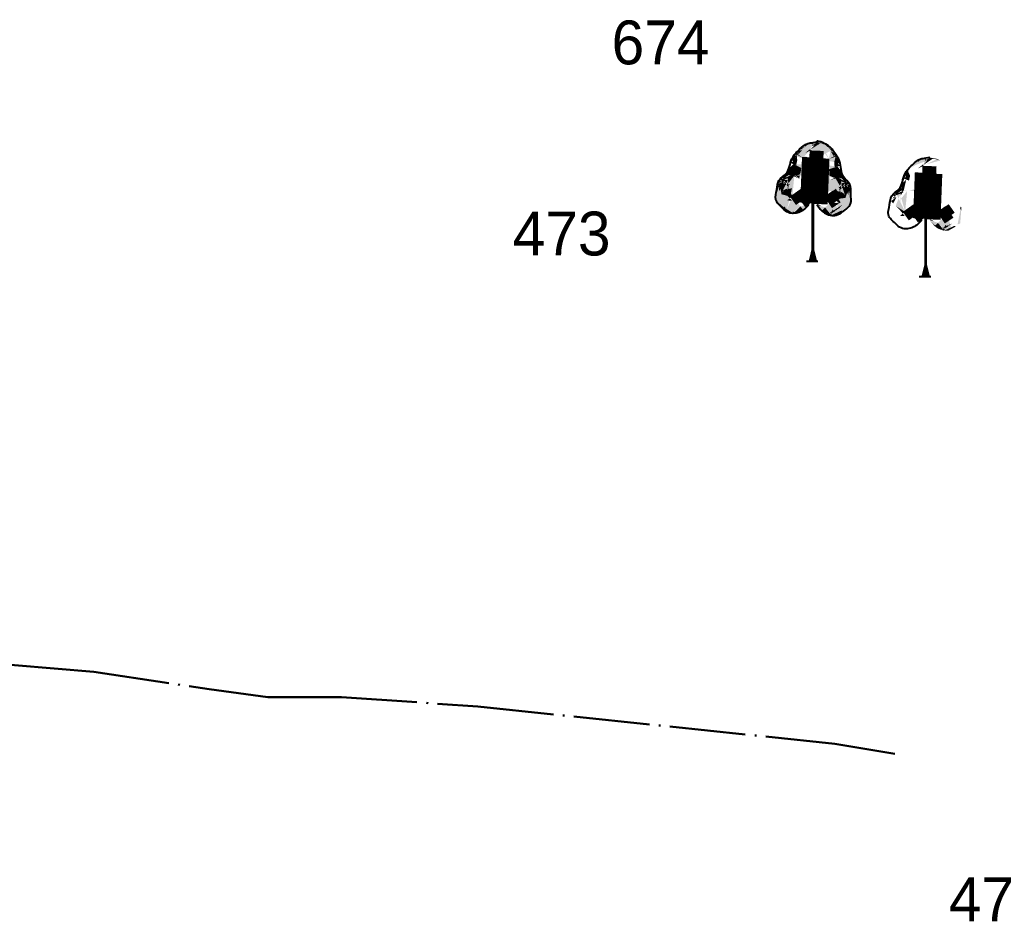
# Model space of a CAD drawing. Header units: millimetres. Extents: x -1419336 to 38707697, y -75591640 to 81.
# Drawn here: x 528.7 to 585.2, y -981.6 to -930.2 of the extents above; entities that cross this region are included whole.
import ezdxf

# ---------------------------------------------------------------- set-up
doc = ezdxf.new("R2010")
doc.units = ezdxf.units.MM
doc.linetypes.add('04b018', pattern=[5.49, 4.32, -0.54, 0.09, -0.54])
doc.linetypes.add('DASHED', pattern=[0.75, 0.5, -0.25])
doc.layers.add('Poly_Survey_Bndry', color=250, linetype='Continuous', lineweight=30)
doc.layers.add('Text_Survey_No', color=250, linetype='Continuous', lineweight=0)
doc.layers.add('Sym_Tree', color=92, linetype='Continuous')
doc.layers.add('Text_Survey_No_Old', color=5, linetype='Continuous')
doc.layers.add('Text_Chalta_No', color=1, linetype='Continuous', lineweight=0, true_color=0x0000ff)
doc.styles.get("Standard").update_dxf_attribs({"font": 'SakalBharati.ttf'})

msp = doc.modelspace()

# ---------------------------------------------------------------- linework, layer by layer
at = {"layer": 'Poly_Survey_Bndry'}
msp.add_lwpolyline([(532.91, -967.373), (526.104, -966.802), (502.461, -965.061), (489.159, -964.048), (476.255, -962.801), (475.059, -962.957)], dxfattribs=at)
at = {"layer": 'Poly_Survey_Bndry', "linetype": '04b018'}
msp.add_lwpolyline([(532.91, -967.373), (539.485, -968.37), (542.835, -968.813), (547.022, -968.813), (554.806, -969.355), (575.154, -971.473), (578.56, -972.042)], dxfattribs=at)
at = {"layer": 'Sym_Tree'}
for p, q in [((574.123, -937.196), (573.893, -937.223)), ((580.554, -938.073), (580.324, -938.1)), ((573.528, -943.965), (574.179, -943.968)), ((579.959, -944.842), (580.61, -944.845))]:
    msp.add_line(p, q, dxfattribs=at)
at = {"layer": 'Sym_Tree', "color": 82, "const_width": 0.8}
for points in [[(574.007, -940.284), (574.109, -937.676)], [(573.572, -940.659), (573.674, -938.05)], [(573.664, -940.672), (573.766, -938.063)], [(574.338, -940.722), (574.44, -938.114)], [(580.438, -941.161), (580.54, -938.553)], [(580.003, -941.536), (580.105, -938.927)], [(580.095, -941.549), (580.197, -938.94)], [(580.769, -941.599), (580.871, -938.991)], [(572.914, -940.055), (573.256, -940.541)], [(573.434, -940.172), (573.776, -940.657)], [(575.254, -940.287), (574.76, -940.616)], [(574.876, -940.077), (575.217, -940.562)], [(579.345, -940.932), (579.687, -941.417)], [(579.865, -941.049), (580.207, -941.534)], [(581.307, -940.954), (581.648, -941.439)], [(581.685, -941.163), (581.191, -941.493)]]:
    msp.add_lwpolyline(points, dxfattribs=at)
at = {"layer": 'Sym_Tree', "color": 34}
for points in [[(573.893, -943.967, 0.48, 0.16, 0), (573.893, -943.312, 0.16, 0.16, 0), (573.893, -940.636, 0.16, 0.16, 0)], [(580.324, -944.844, 0.48, 0.16, 0), (580.324, -944.189, 0.16, 0.16, 0), (580.324, -941.513, 0.16, 0.16, 0)]]:
    msp.add_lwpolyline(points, format="xyseb", dxfattribs=at)
at = {"layer": 'Sym_Tree', "color": 82}
for points in [[(573.671, -940.749), (573.52, -940.912), (573.29, -941.161), (572.847, -941.263), (572.458, -941.238), (572.122, -940.907), (571.656, -940.509), (571.866, -939.907), (571.875, -939.31), (572.563, -938.967), (572.583, -938.144), (573.1, -937.62), (573.51, -937.259), (573.795, -937.226), (573.893, -937.223)], [(580.102, -941.626), (579.951, -941.789), (579.721, -942.038), (579.278, -942.14), (578.889, -942.115), (578.553, -941.784), (578.087, -941.385), (578.297, -940.784), (578.306, -940.187), (578.994, -939.844), (579.014, -939.021), (579.531, -938.497), (579.941, -938.136), (580.226, -938.103), (580.324, -938.1)]]:
    msp.add_open_spline(points, degree=3, knots=[0, 0, 0, 0, 0.357151, 0.545743, 0.741494, 0.970117, 1.319935, 1.641608, 1.935314, 2.250626, 2.755061, 3.137005, 3.457298, 3.618487, 3.618487, 3.618487, 3.618487], dxfattribs=at)
at = {"layer": 'Sym_Tree', "color": 82, "start_tangent": (573.89285, -943.966679), "end_tangent": (573.89285, -943.966679)}
msp.add_spline([(574.124, -940.749), (574.56, -941.223), (574.877, -941.347), (575.23, -941.351), (575.588, -941.148), (576.04, -940.708), (576.053, -940.128), (575.996, -939.602), (575.637, -939.161), (575.419, -938.278), (575.058, -937.691), (574.63, -937.303), (574.123, -937.196)], degree=3, dxfattribs=at)
at = {"layer": 'Sym_Tree', "color": 82}
for points in [[(573.897, -937.223), (573.184, -937.563), (572.883, -937.823), (572.723, -938.104)], [(572.919, -937.874), (572.982, -937.826), (573.897, -937.223), (573.698, -937.244)], [(573.479, -937.422), (573.513, -937.308), (573.335, -937.425), (573.184, -937.563)], [(574.351, -937.223), (573.763, -937.61), (573.299, -937.621), (573.897, -937.223)], [(573.299, -937.621), (573.897, -937.223), (574.101, -937.223), (573.977, -937.364)], [(573.897, -937.223), (573.698, -937.244), (573.507, -937.31), (573.335, -937.425)], [(573.507, -937.31), (573.335, -937.425), (573.615, -937.285), (573.698, -937.244)], [(573.66, -937.276), (573.615, -937.285), (573.335, -937.425), (573.479, -937.422)], [(573.66, -937.276), (573.479, -937.422), (573.491, -937.353), (573.335, -937.425)], [(573.335, -937.425), (573.479, -937.422), (573.596, -937.305), (573.61, -937.288)], [(573.491, -937.353), (573.335, -937.425), (573.479, -937.422), (573.513, -937.308)], [(573.435, -937.826), (573.713, -937.6), (574.351, -937.223), (574.52, -938.104)], [(573.592, -937.307), (573.592, -937.307), (573.66, -937.276), (573.479, -937.422)], [(573.596, -937.305), (573.61, -937.288), (573.497, -937.316), (573.479, -937.422)], [(573.497, -937.316), (573.479, -937.422), (573.61, -937.288), (573.57, -937.308)], [(573.615, -937.285), (573.698, -937.244), (573.497, -937.316), (573.698, -937.244)], [(573.497, -937.316), (573.698, -937.244), (573.66, -937.276), (573.615, -937.285)], [(573.61, -937.288), (573.57, -937.308), (573.592, -937.307)], [(574.351, -937.223), (574.52, -938.104), (573.778, -938.084), (573.749, -937.623)], [(574.721, -937.357), (574.545, -937.27), (573.749, -937.625), (573.756, -937.666)], [(573.897, -937.223), (574.123, -937.196), (574.351, -937.223), (573.763, -937.61)], [(574.101, -937.223), (573.977, -937.364), (573.834, -937.405), (573.942, -937.301)], [(573.834, -937.405), (573.942, -937.301), (573.977, -937.364), (573.834, -937.405)], [(573.977, -937.364), (573.834, -937.405), (573.855, -937.345), (573.942, -937.301)], [(573.836, -937.404), (573.855, -937.345), (573.942, -937.301), (573.893, -937.223)], [(573.942, -937.301), (573.893, -937.223), (574.101, -937.223), (573.942, -937.301)], [(574.101, -937.223), (573.942, -937.301), (574.123, -937.196), (574.351, -937.223)], [(575.182, -937.938), (574.935, -937.679), (574.351, -937.223), (574.07, -938.075)], [(574.351, -937.223), (574.07, -938.075), (574.809, -938.15), (574.896, -937.697)], [(574.169, -937.321), (574.092, -937.27), (574.282, -937.367), (574.092, -937.27)], [(574.282, -937.367), (574.092, -937.27), (574.126, -937.306), (574.169, -937.321)], [(574.123, -937.196), (574.351, -937.223), (574.622, -937.321), (574.545, -937.27)], [(575.163, -938.107), (574.809, -938.15), (574.896, -937.697), (574.212, -937.312)], [(574.896, -937.697), (574.212, -937.312), (574.9, -937.695), (575.111, -937.816)], [(574.351, -937.223), (575.015, -937.651), (575.28, -937.948), (575.403, -938.247)], [(575.238, -937.994), (575.182, -937.938), (574.351, -937.223), (574.545, -937.27)], [(574.351, -937.223), (574.545, -937.27), (574.726, -937.359), (574.882, -937.495)], [(574.726, -937.359), (574.882, -937.495), (574.622, -937.321), (574.545, -937.27)], [(574.58, -937.306), (574.622, -937.321), (574.882, -937.495), (574.74, -937.474)], [(574.643, -937.345), (574.643, -937.345), (574.58, -937.306), (574.74, -937.474)], [(574.58, -937.306), (574.74, -937.474), (574.737, -937.404), (574.882, -937.495)], [(572.883, -937.823), (572.723, -938.104), (572.642, -938.384), (572.582, -938.645)], [(572.792, -938.128), (572.757, -938.118), (573.042, -937.729), (573.184, -937.563)], [(572.982, -937.826), (572.945, -937.787), (572.87, -937.931), (572.889, -937.973)], [(572.87, -937.931), (572.889, -937.973), (572.919, -937.874), (572.982, -937.826)], [(573.042, -937.729), (573.184, -937.563), (572.883, -937.823), (573.042, -937.729)], [(572.883, -937.823), (573.042, -937.729), (572.982, -937.826), (572.945, -937.787)], [(573.004, -938.224), (572.889, -937.973), (572.96, -937.825), (573.296, -937.623)], [(572.969, -937.905), (572.963, -937.855), (572.969, -937.905), (572.903, -937.929)], [(572.96, -937.825), (573.296, -937.623), (573.325, -938.084), (572.969, -937.905)], [(573.224, -937.666), (573.296, -937.623), (572.969, -937.905), (572.963, -937.855)], [(572.979, -937.996), (573.325, -938.084), (573.296, -937.623), (574.023, -937.329)], [(573.26, -937.6), (573.068, -937.714), (572.982, -937.826), (573.26, -937.6)], [(573.293, -937.621), (573.068, -937.714), (573.015, -937.865), (573.062, -937.898)], [(573.015, -937.865), (573.062, -937.898), (573.224, -937.666), (573.296, -937.623)], [(573.296, -937.623), (574.023, -937.329), (573.293, -937.621), (573.068, -937.714)], [(573.184, -937.563), (573.479, -937.422), (573.26, -937.6), (573.068, -937.714)], [(573.335, -937.425), (573.184, -937.563), (573.479, -937.422), (573.363, -937.424)], [(573.479, -937.422), (573.363, -937.424), (573.184, -937.563), (573.479, -937.422)], [(573.752, -937.668), (573.763, -937.61), (573.435, -937.826), (573.713, -937.6)], [(573.749, -937.625), (573.756, -937.666), (573.763, -937.61)], [(573.778, -938.084), (573.749, -937.623), (574.52, -938.104), (573.778, -938.084)], [(573.763, -937.61), (573.763, -937.61), (573.752, -937.668), (573.763, -937.61)], [(574.809, -938.15), (574.896, -937.697), (574.07, -938.075), (574.809, -938.15)], [(574.174, -937.324), (574.211, -937.349), (574.189, -937.345)], [(574.882, -937.495), (574.74, -937.474), (574.639, -937.343), (574.627, -937.324)], [(574.639, -937.343), (574.627, -937.324), (574.736, -937.367), (574.74, -937.474)], [(574.736, -937.367), (574.74, -937.474), (574.627, -937.324), (574.664, -937.349)], [(574.737, -937.404), (574.882, -937.495), (574.74, -937.474), (574.721, -937.357)], [(574.74, -937.474), (574.721, -937.357), (574.882, -937.495), (575.015, -937.651)], [(574.882, -937.495), (575.015, -937.651), (574.74, -937.474), (574.855, -937.491)], [(574.74, -937.474), (574.855, -937.491), (575.015, -937.651), (574.74, -937.474)], [(575.015, -937.651), (574.74, -937.474), (574.935, -937.679), (575.111, -937.816)], [(575.203, -937.94), (574.896, -937.697), (574.809, -938.15), (575.184, -938.018)], [(575.109, -938.33), (575.255, -938.096), (575.203, -937.94), (574.896, -937.697)], [(575.143, -937.972), (575.093, -937.999), (574.961, -937.748), (574.896, -937.697)], [(574.961, -937.748), (574.896, -937.697), (575.184, -938.018), (575.196, -937.969)], [(574.9, -937.695), (575.111, -937.816), (575.143, -937.972), (575.093, -937.999)], [(574.935, -937.679), (575.111, -937.816), (575.182, -937.938), (574.935, -937.679)], [(575.331, -938.262), (575.368, -938.257), (575.134, -937.834), (575.015, -937.651)], [(575.134, -937.834), (575.015, -937.651), (575.28, -937.948), (575.134, -937.834)], [(575.28, -937.948), (575.134, -937.834), (575.182, -937.938), (575.223, -937.904)], [(572.786, -938.442), (572.582, -938.645), (572.642, -939.066), (572.482, -939.086)], [(572.496, -938.857), (572.506, -938.979), (572.665, -938.393), (572.686, -938.332)], [(572.609, -938.474), (572.544, -938.644), (572.792, -938.128), (572.757, -938.118)], [(572.661, -938.248), (572.613, -938.4), (572.609, -938.474), (572.544, -938.644)], [(572.642, -938.384), (572.661, -938.341), (572.544, -938.644), (572.574, -938.645)], [(572.603, -938.564), (572.544, -938.644), (572.613, -938.4), (572.665, -938.393)], [(573.004, -938.224), (572.757, -938.118), (572.786, -938.442), (572.582, -938.645)], [(572.642, -938.384), (572.582, -938.645), (572.943, -938.504), (573.004, -938.224)], [(572.632, -938.413), (572.661, -938.248), (572.589, -938.59), (572.617, -938.494)], [(572.597, -938.581), (572.603, -938.564), (572.617, -938.494), (572.661, -938.341)], [(572.613, -938.4), (572.665, -938.393), (572.661, -938.248), (572.613, -938.4)], [(572.617, -938.494), (572.661, -938.341), (572.663, -938.238), (572.661, -938.238)], [(572.661, -938.238), (572.723, -938.104), (572.632, -938.413), (572.661, -938.248)], [(572.665, -938.393), (572.686, -938.332), (572.642, -938.384), (572.661, -938.341)], [(572.642, -939.066), (573.172, -939.018), (572.786, -938.442), (573.031, -938.807)], [(572.786, -938.442), (573.031, -938.807), (573.172, -939.018), (572.642, -939.066)], [(573.004, -938.224), (572.853, -937.894), (572.723, -938.104), (572.661, -938.341)], [(572.723, -938.104), (572.661, -938.341), (572.786, -938.442), (573.004, -938.224)], [(572.661, -938.341), (572.697, -938.183), (572.723, -938.104), (572.697, -938.183)], [(572.723, -938.104), (572.697, -938.183), (572.661, -938.238), (572.723, -938.104)], [(572.663, -938.238), (572.661, -938.238), (572.661, -938.341), (572.697, -938.183)], [(572.786, -938.442), (573.004, -938.224), (573.004, -938.224), (572.757, -938.118)], [(573.304, -938.464), (573.666, -938.464), (573.244, -938.665), (572.786, -938.442)], [(573.244, -938.665), (572.786, -938.442), (573.244, -938.665), (573.172, -939.018)], [(572.943, -938.504), (573.004, -938.224), (573.004, -938.224), (572.853, -937.894)], [(572.969, -937.905), (572.903, -937.929), (572.889, -937.973), (572.969, -937.905)], [(572.889, -937.973), (572.969, -937.905), (573.742, -938.257), (574.016, -938.372)], [(572.923, -939.106), (573.405, -939.106), (573.946, -938.745), (574.047, -938.384)], [(573.325, -938.084), (572.969, -937.905), (572.979, -937.996), (573.325, -938.084)], [(573.742, -938.257), (574.016, -938.372), (573.304, -938.464), (573.666, -938.464)], [(574.52, -938.104), (573.778, -938.084), (573.457, -938.224), (573.343, -937.973)], [(574.52, -938.104), (573.778, -938.084), (573.758, -938.464), (573.698, -938.665)], [(574.4, -938.745), (574.5, -938.384), (574.52, -938.104), (573.778, -938.084)], [(574.107, -938.726), (574.054, -938.356), (574.07, -938.075), (574.809, -938.15)], [(575.076, -939.215), (574.598, -939.153), (574.107, -938.726), (574.054, -938.356)], [(574.07, -938.075), (574.809, -938.15), (574.78, -938.53), (574.814, -938.737)], [(574.07, -938.075), (574.809, -938.15), (575.109, -938.33), (575.255, -938.096)], [(575.255, -938.096), (575.184, -938.018), (574.372, -938.269), (574.086, -938.347)], [(574.372, -938.269), (574.086, -938.347), (574.78, -938.53), (574.421, -938.483)], [(574.809, -938.15), (575.184, -938.018), (575.163, -938.107), (574.809, -938.15)], [(574.95, -938.247), (574.964, -938.329), (574.993, -938.388), (574.95, -938.247)], [(575.133, -938.616), (575.109, -938.33), (575.109, -938.33), (575.301, -938.022)], [(575.109, -938.33), (575.301, -938.022), (575.403, -938.247), (575.434, -938.49)], [(575.403, -938.247), (575.434, -938.49), (575.297, -938.574), (575.109, -938.33)], [(575.297, -938.574), (575.109, -938.33), (575.109, -938.33), (575.368, -938.257)], [(575.109, -938.33), (575.368, -938.257), (575.297, -938.574), (575.473, -938.801)], [(575.447, -938.535), (575.473, -938.801), (575.133, -938.616), (575.109, -938.33)], [(575.182, -937.938), (575.223, -937.904), (575.279, -938.057), (575.255, -938.096)], [(575.279, -938.057), (575.255, -938.096), (575.238, -937.994), (575.182, -937.938)], [(575.184, -938.018), (575.196, -937.969), (575.184, -938.018), (575.247, -938.05)], [(575.184, -938.018), (575.247, -938.05), (575.255, -938.096), (575.184, -938.018)], [(575.28, -937.948), (575.403, -938.247), (575.447, -938.535), (575.473, -938.801)], [(575.469, -938.629), (575.511, -938.806), (575.331, -938.262), (575.368, -938.257)], [(575.434, -938.49), (575.418, -938.329), (575.403, -938.247), (575.418, -938.329)], [(575.447, -938.388), (575.403, -938.247), (575.454, -938.565), (575.445, -938.398)], [(575.445, -938.388), (575.447, -938.388), (575.434, -938.49), (575.418, -938.329)], [(575.474, -938.555), (575.423, -938.542), (575.445, -938.398), (575.474, -938.555)], [(575.458, -938.647), (575.434, -938.49), (575.445, -938.388), (575.447, -938.388)], [(575.454, -938.565), (575.445, -938.398), (575.473, -938.746), (575.458, -938.647)], [(575.445, -938.398), (575.474, -938.555), (575.469, -938.629), (575.511, -938.806)], [(580.328, -938.1), (579.615, -938.44), (579.314, -938.7), (579.154, -938.981)], [(579.223, -939.005), (579.188, -938.995), (579.473, -938.606), (579.615, -938.44)], [(579.473, -938.606), (579.615, -938.44), (579.314, -938.7), (579.473, -938.606)], [(579.35, -938.751), (579.413, -938.703), (580.328, -938.1), (580.129, -938.121)], [(580.782, -938.1), (580.194, -938.487), (579.73, -938.498), (580.328, -938.1)], [(579.73, -938.498), (580.328, -938.1), (580.532, -938.1), (580.408, -938.241)], [(580.328, -938.1), (580.129, -938.121), (579.938, -938.187), (579.766, -938.302)], [(579.938, -938.187), (579.766, -938.302), (580.046, -938.162), (580.129, -938.121)], [(580.091, -938.153), (580.046, -938.162), (579.766, -938.302), (579.91, -938.299)], [(580.046, -938.162), (580.129, -938.121), (579.928, -938.193), (580.129, -938.121)], [(579.928, -938.193), (580.129, -938.121), (580.091, -938.153), (580.046, -938.162)], [(581.152, -938.234), (580.976, -938.147), (580.18, -938.502), (580.187, -938.543)], [(580.328, -938.1), (580.554, -938.073), (580.782, -938.1), (580.194, -938.487)], [(580.532, -938.1), (580.408, -938.241), (580.265, -938.282), (580.373, -938.178)], [(580.265, -938.282), (580.373, -938.178), (580.408, -938.241), (580.265, -938.282)], [(580.408, -938.241), (580.265, -938.282), (580.286, -938.222), (580.373, -938.178)], [(580.267, -938.281), (580.286, -938.222), (580.373, -938.178), (580.324, -938.1)], [(580.373, -938.178), (580.324, -938.1), (580.532, -938.1), (580.373, -938.178)], [(580.532, -938.1), (580.373, -938.178), (580.554, -938.073), (580.782, -938.1)], [(580.554, -938.073), (580.782, -938.1), (581.053, -938.198), (580.976, -938.147)], [(572.215, -939.133), (572.221, -939.159), (572.337, -939.026), (572.477, -938.943)], [(572.337, -939.026), (572.477, -938.943), (572.223, -939.269), (572.222, -939.159)], [(572.223, -939.269), (572.222, -939.159), (572.287, -939.238), (572.477, -938.943)], [(572.482, -939.086), (572.477, -938.943), (572.223, -939.269)], [(572.287, -939.238), (572.477, -938.943), (572.482, -939.086), (572.596, -939.088)], [(572.337, -939.026), (572.477, -938.943), (572.582, -938.645), (572.544, -938.644)], [(572.466, -938.845), (572.466, -938.841), (572.337, -939.026), (572.477, -938.943)], [(572.506, -938.979), (572.477, -938.943), (572.466, -938.845), (572.466, -938.841)], [(572.474, -939.147), (572.482, -939.086), (572.506, -938.979), (572.477, -938.943)], [(572.482, -939.086), (572.482, -939.086), (572.482, -939.086), (572.477, -938.943)], [(572.485, -938.907), (572.506, -938.979), (572.582, -938.645), (572.63, -938.825)], [(572.524, -938.736), (572.49, -938.787), (572.485, -938.907), (572.506, -938.979)], [(572.582, -938.645), (572.544, -938.644), (572.524, -938.736), (572.49, -938.787)], [(572.524, -938.736), (572.582, -938.645), (572.496, -938.857), (572.506, -938.979)], [(572.582, -938.645), (572.63, -938.825), (572.524, -938.736), (572.582, -938.645)], [(572.589, -938.59), (572.617, -938.494), (572.603, -938.564), (572.544, -938.644)], [(572.544, -938.644), (572.574, -938.645), (572.597, -938.581), (572.603, -938.564)], [(573.244, -938.665), (573.172, -939.018), (572.642, -939.066), (573.172, -939.018)], [(573.304, -938.464), (573.244, -938.665), (573.244, -938.665), (573.304, -938.464)], [(573.698, -938.665), (573.758, -938.464), (574.5, -939.847), (573.417, -939.887)], [(574.814, -938.737), (574.78, -938.53), (573.867, -939.806), (574.936, -939.985)], [(574.78, -938.53), (574.421, -938.483), (574.814, -938.737), (575.297, -938.574)], [(574.78, -938.53), (574.814, -938.737), (574.814, -938.737), (574.78, -938.53)], [(574.814, -938.737), (575.297, -938.574), (574.814, -938.737), (574.841, -939.096)], [(574.814, -938.737), (574.841, -939.096), (575.359, -939.211), (574.841, -939.096)], [(575.359, -939.211), (574.841, -939.096), (575.297, -938.574), (575.008, -938.905)], [(575.297, -938.574), (575.008, -938.905), (574.841, -939.096), (575.359, -939.211)], [(575.297, -938.574), (575.473, -938.801), (575.359, -939.211), (575.516, -939.251)], [(575.536, -939.074), (575.506, -939.142), (575.473, -938.801), (575.403, -938.974)], [(575.473, -938.801), (575.403, -938.974), (575.519, -938.899), (575.473, -938.801)], [(575.531, -939.023), (575.506, -939.142), (575.423, -938.542), (575.41, -938.478)], [(575.423, -938.542), (575.41, -938.478), (575.447, -938.535), (575.434, -938.49)], [(575.463, -938.718), (575.511, -938.806), (575.474, -938.555), (575.423, -938.542)], [(575.447, -938.535), (575.434, -938.49), (575.511, -938.806), (575.481, -938.802)], [(575.467, -938.736), (575.463, -938.718), (575.458, -938.647), (575.434, -938.49)], [(575.473, -938.746), (575.458, -938.647), (575.463, -938.718), (575.511, -938.806)], [(575.511, -938.806), (575.481, -938.802), (575.467, -938.736), (575.463, -938.718)], [(575.668, -939.211), (575.539, -939.11), (575.473, -938.801), (575.511, -938.806)], [(575.473, -938.801), (575.511, -938.806), (575.519, -938.899), (575.546, -938.955)], [(575.519, -938.899), (575.473, -938.801), (575.531, -939.023), (575.506, -939.142)], [(575.519, -938.899), (575.546, -938.955), (575.536, -939.074), (575.506, -939.142)], [(575.506, -939.142), (575.539, -939.11), (575.562, -939.015), (575.563, -939.011)], [(575.562, -939.015), (575.563, -939.011), (575.668, -939.211), (575.539, -939.11)], [(579.04, -939.351), (578.975, -939.521), (579.223, -939.005), (579.188, -938.995)], [(579.314, -938.7), (579.154, -938.981), (579.073, -939.261), (579.013, -939.522)], [(579.435, -939.101), (579.188, -938.995), (579.217, -939.318), (579.013, -939.522)], [(579.092, -939.115), (579.154, -938.981), (579.063, -939.29), (579.092, -939.125)], [(579.435, -939.101), (579.284, -938.771), (579.154, -938.981), (579.092, -939.217)], [(579.154, -938.981), (579.092, -939.217), (579.217, -939.318), (579.435, -939.101)], [(579.092, -939.217), (579.128, -939.06), (579.154, -938.981), (579.128, -939.06)], [(579.154, -938.981), (579.128, -939.06), (579.092, -939.115), (579.154, -938.981)], [(579.217, -939.318), (579.435, -939.101), (579.435, -939.101), (579.188, -938.995)], [(579.374, -939.381), (579.435, -939.101), (579.435, -939.101), (579.284, -938.771)], [(579.413, -938.703), (579.376, -938.664), (579.301, -938.808), (579.32, -938.85)], [(579.301, -938.808), (579.32, -938.85), (579.35, -938.751), (579.413, -938.703)], [(579.314, -938.7), (579.473, -938.606), (579.413, -938.703), (579.376, -938.664)], [(580.183, -938.545), (580.194, -938.487), (579.866, -938.703), (580.144, -938.477)], [(580.951, -938.981), (580.209, -938.961), (580.189, -939.341), (580.129, -939.542)], [(580.18, -938.502), (580.187, -938.543), (580.194, -938.487)], [(580.194, -938.487), (580.194, -938.487), (580.183, -938.545), (580.194, -938.487)], [(580.831, -939.622), (580.931, -939.261), (580.951, -938.981), (580.209, -938.961)], [(572.022, -939.518), (571.86, -939.724), (571.762, -940.318), (572.587, -940.388)], [(571.982, -939.343), (571.915, -939.472), (571.878, -939.624), (571.86, -939.724)], [(571.878, -939.624), (571.86, -939.724), (572.041, -939.801), (572.233, -939.439)], [(571.98, -939.551), (571.98, -939.551), (572.022, -939.518), (571.86, -939.724)], [(572.163, -939.351), (572.181, -939.947), (571.863, -939.708), (572.181, -939.947)], [(571.863, -939.708), (572.181, -939.947), (572.347, -939.522), (572.233, -939.439)], [(571.92, -939.583), (571.887, -939.6), (571.881, -939.627), (571.971, -939.525)], [(571.881, -939.627), (571.971, -939.525), (571.971, -939.525)], [(571.98, -939.551), (571.887, -939.6), (571.95, -939.567), (571.943, -939.45)], [(571.95, -939.567), (571.943, -939.45), (571.92, -939.583), (571.887, -939.6)], [(571.907, -939.655), (571.907, -939.655), (571.98, -939.551), (571.887, -939.6)], [(572.138, -939.378), (572.051, -939.36), (571.943, -939.45), (571.907, -939.655)], [(571.943, -939.45), (571.907, -939.655), (571.997, -939.528), (572.022, -939.421)], [(571.998, -939.597), (571.997, -939.528), (571.907, -939.655)], [(572.223, -939.269), (572.152, -939.277), (571.982, -939.343), (571.915, -939.472)], [(572.022, -939.421), (572.051, -939.36), (571.943, -939.45), (571.982, -939.343)], [(571.943, -939.45), (571.982, -939.343), (571.998, -939.597), (571.997, -939.528)], [(571.971, -939.525), (571.971, -939.525), (571.98, -939.551)], [(572.085, -939.373), (572.662, -939.177), (571.986, -939.336), (572.049, -939.277)], [(571.986, -939.336), (572.049, -939.277), (572.093, -939.24), (572.156, -939.177)], [(572.134, -939.413), (571.997, -939.528), (572.204, -939.384), (572.163, -939.351)], [(571.997, -939.528), (572.022, -939.421), (572.138, -939.378)], [(572.041, -939.801), (572.233, -939.439), (572.134, -939.413), (571.997, -939.528)], [(572.138, -939.378), (572.138, -939.378), (572.022, -939.421), (572.051, -939.36)], [(572.182, -939.366), (572.238, -939.325), (572.138, -939.378), (572.051, -939.36)], [(572.155, -939.185), (572.093, -939.24), (572.052, -939.276), (572.131, -939.263)], [(572.052, -939.276), (572.131, -939.263), (572.152, -939.277), (572.223, -939.269)], [(572.204, -939.384), (572.163, -939.351), (572.085, -939.373), (572.662, -939.177)], [(572.093, -939.24), (572.156, -939.177), (572.215, -939.133), (572.241, -939.245)], [(572.215, -939.133), (572.241, -939.245), (572.152, -939.277), (572.093, -939.24)], [(572.152, -939.277), (572.093, -939.24), (572.156, -939.177), (572.167, -939.243)], [(572.093, -939.24), (572.153, -939.242), (572.155, -939.185), (572.093, -939.24)], [(572.153, -939.242), (572.153, -939.242), (572.093, -939.24), (572.153, -939.242)], [(572.185, -939.201), (572.131, -939.263), (572.337, -939.026)], [(572.241, -939.245), (572.153, -939.242), (572.185, -939.201), (572.131, -939.263)], [(572.152, -939.277), (572.223, -939.269), (572.241, -939.245), (572.153, -939.242)], [(572.223, -939.269), (572.223, -939.269), (572.223, -939.269), (572.152, -939.277)], [(572.155, -939.185), (572.185, -939.201), (572.153, -939.242)], [(572.156, -939.177), (572.167, -939.243), (572.155, -939.185), (572.185, -939.201)], [(572.248, -939.321), (572.248, -939.43), (572.163, -939.351), (572.247, -939.318)], [(572.163, -939.351), (572.247, -939.318), (572.237, -939.42), (572.164, -939.38)], [(572.347, -939.522), (572.248, -939.321), (572.163, -939.351), (572.181, -939.947)], [(572.237, -939.42), (572.164, -939.38), (572.237, -939.42), (572.247, -939.333)], [(572.313, -939.61), (572.221, -939.572), (572.313, -939.61), (572.169, -939.56)], [(572.313, -939.61), (572.169, -939.56), (572.313, -939.61), (572.181, -939.947)], [(572.837, -939.093), (572.723, -940.288), (572.181, -939.947), (572.462, -939.366)], [(572.723, -940.288), (572.181, -939.947), (572.223, -939.269), (572.465, -939.221)], [(572.181, -939.947), (572.462, -939.366), (572.422, -940.188), (572.422, -940.508)], [(572.313, -939.61), (572.181, -939.947), (572.235, -939.441), (572.347, -939.522)], [(572.347, -939.522), (572.409, -939.65), (572.181, -939.947), (572.339, -939.621)], [(572.181, -939.947), (572.339, -939.621), (572.313, -939.61), (572.221, -939.572)], [(572.237, -939.42), (572.247, -939.333), (572.182, -939.366), (572.238, -939.325)], [(572.337, -939.026), (572.337, -939.026), (572.215, -939.133), (572.221, -939.159)], [(572.347, -939.522), (572.233, -939.439), (572.347, -939.522), (572.22, -939.571)], [(572.347, -939.522), (572.22, -939.571), (572.347, -939.522), (572.409, -939.65)], [(572.223, -939.269), (572.465, -939.221), (572.642, -939.066), (572.465, -939.221)], [(572.223, -939.269), (572.223, -939.269), (572.223, -939.269)], [(572.223, -939.269), (572.223, -939.269), (572.223, -939.269)], [(572.235, -939.441), (572.287, -939.4), (572.248, -939.321), (572.248, -939.43)], [(572.235, -939.441), (572.347, -939.522), (572.235, -939.441), (572.287, -939.4)], [(572.453, -939.25), (572.462, -939.366), (572.347, -939.522), (572.248, -939.321)], [(572.478, -939.145), (572.482, -939.086), (572.287, -939.238), (572.474, -939.147)], [(572.287, -939.238), (572.474, -939.147), (572.482, -939.086), (572.304, -939.212)], [(572.482, -939.086), (572.304, -939.212), (572.474, -939.147), (572.482, -939.086)], [(572.462, -939.366), (572.453, -939.25), (572.367, -939.563), (572.347, -939.522)], [(572.367, -939.563), (572.347, -939.522), (572.506, -939.524), (572.454, -939.592)], [(572.409, -939.65), (572.454, -939.592), (572.462, -939.366), (572.453, -939.25)], [(572.506, -939.524), (572.462, -939.366), (572.462, -939.366), (572.453, -939.25)], [(572.462, -939.366), (572.453, -939.25), (572.453, -939.25), (572.556, -939.26)], [(572.453, -939.25), (572.556, -939.26), (572.453, -939.25), (572.462, -939.366)], [(572.506, -939.524), (572.454, -939.592), (572.723, -940.288), (572.562, -940.304)], [(572.642, -939.066), (572.465, -939.221), (572.462, -939.366), (572.465, -939.221)], [(572.837, -939.093), (572.642, -939.066), (572.506, -939.524), (572.462, -939.366)], [(572.462, -939.366), (572.465, -939.221), (572.482, -939.086)], [(572.482, -939.086), (572.596, -939.088), (572.478, -939.145), (572.482, -939.086)], [(572.642, -939.066), (572.482, -939.086), (572.923, -939.106), (573.405, -939.106)], [(572.482, -939.086), (572.482, -939.086), (572.482, -939.086)], [(573.172, -939.018), (572.642, -939.066), (572.923, -939.106)], [(572.837, -939.093), (573.113, -939.265), (572.837, -939.093), (572.642, -939.066)], [(573.113, -939.265), (573.151, -939.106), (572.837, -939.093), (573.113, -939.265)], [(572.923, -939.106), (572.923, -939.106), (573.113, -939.265), (573.151, -939.106)], [(574.5, -939.847), (573.417, -939.887), (573.29, -939.093), (573.176, -940.288)], [(573.867, -939.806), (574.936, -939.985), (575.163, -939.214), (575.123, -940.413)], [(574.622, -939.215), (574.622, -939.215), (574.414, -939.349), (574.397, -939.186)], [(575.359, -939.211), (575.516, -939.251), (575.076, -939.215), (574.598, -939.153)], [(574.841, -939.096), (575.359, -939.211), (575.076, -939.215)], [(574.868, -939.349), (574.85, -939.186), (575.163, -939.214), (574.868, -939.349)], [(575.163, -939.214), (574.868, -939.349), (575.163, -939.214), (575.359, -939.211)], [(575.163, -939.214), (575.123, -940.413), (575.704, -940.145), (575.5, -939.532)], [(575.123, -940.413), (575.704, -940.145), (575.75, -939.467), (575.516, -939.388)], [(575.163, -939.214), (575.359, -939.211), (575.436, -939.683), (575.5, -939.532)], [(575.754, -939.583), (575.798, -939.555), (575.872, -939.587), (575.325, -939.319)], [(575.872, -939.587), (575.325, -939.319), (575.976, -939.564), (575.921, -939.497)], [(575.75, -939.467), (575.516, -939.388), (575.359, -939.211), (575.516, -939.388)], [(575.359, -939.211), (575.516, -939.388), (575.5, -939.532), (575.516, -939.388)], [(575.704, -940.145), (575.5, -939.532), (575.435, -940.352), (575.394, -940.67)], [(575.69, -939.428), (575.539, -939.11), (575.516, -939.251), (575.403, -939.239)], [(575.516, -939.251), (575.403, -939.239), (575.513, -939.311), (575.516, -939.251)], [(575.5, -939.532), (575.523, -939.418), (575.523, -939.418), (575.421, -939.415)], [(575.523, -939.418), (575.421, -939.415), (575.523, -939.418), (575.5, -939.532)], [(575.436, -939.683), (575.5, -939.532), (575.5, -939.532), (575.523, -939.418)], [(575.516, -939.82), (575.479, -939.757), (575.5, -939.532), (575.523, -939.418)], [(575.5, -939.532), (575.516, -939.388), (575.516, -939.251)], [(575.5, -939.532), (575.523, -939.418), (575.569, -939.74), (575.594, -939.702)], [(575.523, -939.418), (575.5, -939.532), (575.594, -939.702), (575.718, -939.515)], [(575.516, -939.314), (575.516, -939.251), (575.506, -939.142), (575.539, -939.11)], [(575.513, -939.311), (575.516, -939.251), (575.69, -939.428), (575.516, -939.314)], [(575.516, -939.251), (575.516, -939.251), (575.516, -939.251), (575.539, -939.11)], [(575.516, -939.251), (575.539, -939.11), (575.75, -939.467)], [(575.516, -939.251), (575.516, -939.251), (575.516, -939.251)], [(575.69, -939.428), (575.516, -939.314), (575.516, -939.251), (575.676, -939.399)], [(575.516, -939.251), (575.676, -939.399), (575.516, -939.314), (575.516, -939.251)], [(575.775, -939.332), (575.765, -939.358), (575.668, -939.211), (575.539, -939.11)], [(575.668, -939.211), (575.539, -939.11), (575.75, -939.467), (575.765, -939.357)], [(575.75, -939.467), (575.765, -939.357), (575.69, -939.428), (575.539, -939.11)], [(575.594, -939.702), (575.718, -939.515), (575.798, -939.555), (575.704, -940.145)], [(575.796, -939.404), (575.842, -939.473), (575.668, -939.211)], [(575.668, -939.211), (575.668, -939.211), (575.775, -939.332), (575.765, -939.358)], [(575.715, -939.635), (575.669, -939.588), (575.718, -939.515), (575.704, -939.623)], [(575.718, -939.515), (575.704, -939.623), (575.798, -939.555), (575.72, -939.512)], [(575.798, -939.555), (575.704, -940.145), (576.05, -939.948), (575.704, -940.145)], [(575.798, -939.555), (575.72, -939.512), (575.716, -939.615), (575.794, -939.584)], [(575.716, -939.615), (575.718, -939.527), (575.777, -939.568), (575.727, -939.52)], [(575.716, -939.615), (575.794, -939.584), (575.716, -939.615), (575.718, -939.527)], [(575.777, -939.568), (575.727, -939.52), (575.82, -939.585), (575.908, -939.579)], [(575.882, -939.454), (575.828, -939.384), (575.775, -939.332), (575.734, -939.441)], [(575.775, -939.332), (575.734, -939.441), (575.819, -939.483), (575.882, -939.454)], [(575.734, -939.441), (575.822, -939.449), (575.796, -939.404), (575.842, -939.473)], [(575.819, -939.483), (575.75, -939.467), (575.734, -939.441), (575.822, -939.449)], [(575.75, -939.467), (575.75, -939.467), (575.75, -939.467)], [(575.75, -939.467), (575.75, -939.467), (575.75, -939.467)], [(575.75, -939.467), (575.75, -939.467), (575.75, -939.467), (575.819, -939.483)], [(575.75, -939.467), (575.819, -939.483), (575.979, -939.571), (576.028, -939.708)], [(575.918, -939.495), (575.842, -939.473), (575.819, -939.483), (575.75, -939.467)], [(575.82, -939.621), (575.941, -939.752), (575.754, -939.583), (575.798, -939.555)], [(575.828, -939.384), (575.808, -939.448), (575.827, -939.392), (575.796, -939.404)], [(575.827, -939.392), (575.796, -939.404), (575.822, -939.449)], [(575.819, -939.483), (575.882, -939.454), (575.828, -939.384), (575.808, -939.448)], [(575.82, -939.585), (575.908, -939.579), (576.004, -939.682), (576.013, -939.89)], [(575.82, -939.585), (575.82, -939.585), (575.93, -939.643), (575.908, -939.579)], [(575.882, -939.454), (575.822, -939.449), (575.827, -939.392), (575.882, -939.454)], [(575.822, -939.449), (575.822, -939.449), (575.882, -939.454), (575.822, -939.449)], [(575.827, -939.392), (575.882, -939.454), (575.918, -939.495), (575.842, -939.473)], [(575.976, -939.564), (575.921, -939.497), (575.882, -939.454), (575.828, -939.384)], [(575.93, -939.643), (575.908, -939.579), (576.004, -939.682), (575.979, -939.571)], [(576.004, -939.682), (575.979, -939.571), (575.931, -939.821), (575.941, -939.752)], [(575.979, -939.571), (576.028, -939.708), (576.046, -939.863), (576.051, -939.964)], [(578.768, -939.903), (578.908, -939.82), (579.013, -939.522), (578.975, -939.521)], [(579.217, -939.318), (579.013, -939.522), (579.073, -939.943), (578.913, -939.963)], [(578.916, -939.784), (578.937, -939.856), (579.013, -939.522), (579.061, -939.702)], [(579.013, -939.522), (578.975, -939.521), (578.955, -939.613), (578.921, -939.664)], [(578.927, -939.734), (578.937, -939.856), (579.096, -939.27), (579.117, -939.209)], [(578.955, -939.613), (579.013, -939.522), (578.927, -939.734), (578.937, -939.856)], [(579.013, -939.522), (579.061, -939.702), (578.955, -939.613), (579.013, -939.522)], [(579.092, -939.125), (579.044, -939.277), (579.04, -939.351), (578.975, -939.521)], [(579.073, -939.261), (579.092, -939.217), (578.975, -939.521), (579.005, -939.522)], [(579.034, -939.441), (578.975, -939.521), (579.044, -939.277), (579.096, -939.27)], [(579.02, -939.467), (579.048, -939.371), (579.034, -939.441), (578.975, -939.521)], [(578.975, -939.521), (579.005, -939.522), (579.028, -939.458), (579.034, -939.441)], [(579.073, -939.261), (579.013, -939.522), (579.374, -939.381), (579.435, -939.101)], [(579.063, -939.29), (579.092, -939.125), (579.02, -939.467), (579.048, -939.371)], [(579.028, -939.458), (579.034, -939.441), (579.048, -939.371), (579.092, -939.217)], [(579.044, -939.277), (579.096, -939.27), (579.092, -939.125), (579.044, -939.277)], [(579.048, -939.371), (579.092, -939.217), (579.094, -939.115), (579.092, -939.115)], [(579.096, -939.27), (579.117, -939.209), (579.073, -939.261), (579.092, -939.217)], [(579.094, -939.115), (579.092, -939.115), (579.092, -939.217), (579.128, -939.06)], [(579.354, -939.983), (579.836, -939.983), (580.377, -939.622), (580.478, -939.261)], [(579.735, -939.341), (579.675, -939.542), (579.675, -939.542), (579.735, -939.341)], [(580.129, -939.542), (580.189, -939.341), (580.931, -940.724), (579.848, -940.764)], [(571.823, -940.132), (571.762, -940.318), (571.861, -939.724), (571.787, -940.128)], [(571.823, -940.132), (571.823, -940.132), (571.823, -940.132), (571.762, -940.318)], [(571.861, -939.724), (571.787, -940.128), (571.934, -939.791), (571.941, -939.767)], [(571.788, -940.505), (571.846, -940.561), (571.861, -939.724), (571.934, -939.791)], [(571.861, -939.724), (571.934, -939.791), (571.823, -940.132)], [(571.97, -939.825), (572.004, -939.761), (571.925, -940.721), (572.068, -940.805)], [(571.959, -939.712), (572.339, -939.621), (571.975, -939.665), (571.934, -939.791)], [(571.975, -939.665), (571.934, -939.791), (571.966, -939.986), (572.05, -939.849)], [(571.934, -939.791), (571.941, -939.767), (572.587, -940.388), (572.431, -940.245)], [(572.05, -939.849), (572.06, -939.906), (571.959, -939.712), (572.339, -939.621)], [(571.966, -939.986), (572.05, -939.849), (571.97, -939.825), (572.004, -939.761)], [(572.181, -939.947), (572.181, -939.947), (572.106, -940.163), (572.041, -939.801)], [(572.106, -940.163), (572.041, -939.801), (572.431, -940.245), (572.167, -939.988)], [(572.2, -939.969), (572.06, -939.906), (572.05, -939.849), (572.06, -939.906)], [(572.167, -939.988), (572.243, -940.022), (572.2, -939.969), (572.06, -939.906)], [(572.487, -939.807), (572.265, -940.031), (572.167, -939.988), (572.243, -940.022)], [(572.431, -940.245), (572.167, -939.988), (572.181, -939.947), (572.436, -940.107)], [(572.181, -939.947), (572.181, -939.947), (572.487, -939.807), (572.265, -940.031)], [(572.587, -940.388), (572.431, -940.245), (572.702, -939.809), (572.181, -939.947)], [(572.702, -939.809), (572.181, -939.947), (572.181, -939.947)], [(572.181, -939.947), (572.436, -940.107), (572.181, -939.947), (572.342, -939.932)], [(572.181, -939.947), (572.342, -939.932), (572.181, -939.947)], [(572.723, -940.288), (572.422, -940.188), (572.723, -940.288), (572.181, -939.947)], [(572.449, -939.731), (572.539, -939.784), (572.409, -939.65), (572.454, -939.592)], [(572.59, -939.583), (572.454, -939.592), (572.449, -939.731), (572.539, -939.784)], [(572.487, -939.807), (572.449, -939.731), (572.454, -939.592), (572.539, -939.784)], [(572.723, -940.288), (572.562, -940.304), (572.487, -939.807), (572.449, -939.731)], [(572.454, -939.592), (572.539, -939.784), (572.59, -939.583), (572.454, -939.592)], [(572.454, -939.592), (572.539, -939.784), (572.454, -939.592), (572.539, -939.784)], [(575.436, -939.683), (575.479, -939.757), (575.123, -940.413), (575.28, -940.449)], [(575.123, -940.413), (575.28, -940.449), (575.419, -939.967), (575.466, -939.895)], [(575.246, -940.529), (575.418, -940.408), (575.205, -939.941), (575.704, -940.145)], [(575.205, -939.941), (575.704, -940.145), (575.704, -940.145)], [(575.916, -939.739), (576.051, -939.964), (576.072, -940.566), (575.246, -940.529)], [(575.969, -940.021), (575.965, -939.997), (575.246, -940.529), (575.418, -940.408)], [(575.479, -939.757), (575.37, -939.937), (575.346, -939.731), (575.479, -939.757)], [(575.346, -939.731), (575.479, -939.757), (575.466, -939.895), (575.37, -939.937)], [(575.419, -939.967), (575.466, -939.895), (575.479, -939.757), (575.37, -939.937)], [(575.479, -939.757), (575.37, -939.937), (575.479, -939.757), (575.37, -939.937)], [(575.466, -939.895), (575.37, -939.937), (575.516, -939.82), (575.479, -939.757)], [(575.751, -940.368), (575.862, -940.018), (575.418, -940.408), (575.713, -940.186)], [(575.704, -940.145), (575.704, -940.145), (575.419, -939.967), (575.61, -940.217)], [(575.419, -939.967), (575.61, -940.217), (575.713, -940.186), (575.633, -940.21)], [(575.704, -940.145), (575.431, -940.271), (575.704, -940.145), (575.546, -940.109)], [(575.569, -939.74), (575.594, -939.702), (575.436, -939.683), (575.479, -939.757)], [(575.594, -939.702), (575.714, -939.767), (575.594, -939.702), (575.516, -939.82)], [(575.594, -939.702), (575.516, -939.82), (575.704, -940.145), (575.589, -939.8)], [(575.704, -940.145), (575.546, -940.109), (575.704, -940.145)], [(575.704, -940.145), (575.589, -939.8), (575.617, -939.793), (575.712, -939.767)], [(575.847, -940.064), (575.829, -940.12), (575.954, -939.94), (575.589, -939.8)], [(575.954, -939.94), (575.589, -939.8), (575.945, -939.892), (575.969, -940.021)], [(575.715, -939.635), (575.594, -939.702), (575.715, -939.635), (575.669, -939.588)], [(576.05, -939.948), (575.704, -940.145), (575.594, -939.702), (575.717, -939.634)], [(575.594, -939.702), (575.717, -939.634), (575.594, -939.702), (575.714, -939.767)], [(575.617, -939.793), (575.704, -940.145), (575.715, -939.635), (575.594, -939.702)], [(575.617, -939.793), (575.712, -939.767), (575.617, -939.793), (575.765, -939.762)], [(575.617, -939.793), (575.765, -939.762), (575.617, -939.793), (575.704, -940.145)], [(575.713, -940.186), (575.633, -940.21), (575.683, -940.164), (575.829, -940.12)], [(575.683, -940.164), (575.829, -940.12), (575.847, -940.064), (575.829, -940.12)], [(575.704, -940.145), (575.704, -940.145), (575.751, -940.368), (575.862, -940.018)], [(575.929, -940.05), (575.903, -939.983), (575.859, -940.945), (575.707, -941.01)], [(575.862, -940.018), (575.717, -939.634), (575.82, -939.621), (575.941, -939.752)], [(576.046, -939.863), (576.051, -939.964), (575.862, -940.018), (575.717, -939.634)], [(575.941, -939.752), (575.93, -939.643), (575.82, -939.585)], [(575.945, -939.892), (575.969, -940.021), (575.912, -940.21), (575.847, -940.064)], [(575.912, -940.21), (575.847, -940.064), (575.929, -940.05), (575.903, -939.983)], [(575.954, -939.777), (575.954, -939.777), (575.916, -939.739), (576.051, -939.964)], [(576.004, -939.682), (576.013, -939.89), (575.941, -939.752), (575.93, -939.643)], [(575.931, -939.821), (575.941, -939.752), (576.013, -939.89)], [(575.954, -939.777), (576.04, -939.838), (575.982, -939.797), (576.004, -939.682)], [(575.967, -939.753), (575.967, -939.753), (575.954, -939.777)], [(576.013, -939.89), (576.013, -939.89), (575.954, -939.777), (576.04, -939.838)], [(576.022, -940.748), (575.958, -940.796), (576.05, -939.964), (575.969, -940.021)], [(576.05, -939.964), (576.072, -940.375), (575.969, -940.021), (575.965, -939.997)], [(576.01, -939.817), (576.04, -939.838), (576.042, -939.865), (575.967, -939.753)], [(576.042, -939.865), (575.967, -939.753), (575.967, -939.753)], [(576.05, -939.964), (575.969, -940.021), (576.036, -940.374)], [(575.982, -939.797), (576.004, -939.682), (576.01, -939.817), (576.04, -939.838)], [(576.036, -940.374), (576.072, -940.566), (576.05, -939.964), (576.072, -940.375)], [(578.516, -940.25), (579.093, -940.054), (578.417, -940.213), (578.48, -940.154)], [(578.417, -940.213), (578.48, -940.154), (578.524, -940.117), (578.587, -940.054)], [(578.586, -940.062), (578.524, -940.117), (578.483, -940.153), (578.562, -940.14)], [(578.483, -940.153), (578.562, -940.14), (578.583, -940.154), (578.654, -940.146)], [(578.635, -940.261), (578.594, -940.228), (578.516, -940.25), (579.093, -940.054)], [(578.524, -940.117), (578.587, -940.054), (578.646, -940.01), (578.672, -940.122)], [(578.646, -940.01), (578.672, -940.122), (578.583, -940.154), (578.524, -940.117)], [(578.583, -940.154), (578.524, -940.117), (578.587, -940.054), (578.598, -940.12)], [(578.524, -940.117), (578.584, -940.119), (578.586, -940.062), (578.524, -940.117)], [(578.584, -940.119), (578.584, -940.119), (578.524, -940.117), (578.584, -940.119)], [(578.616, -940.078), (578.562, -940.14), (578.768, -939.903)], [(578.672, -940.122), (578.584, -940.119), (578.616, -940.078), (578.562, -940.14)], [(578.583, -940.154), (578.654, -940.146), (578.672, -940.122), (578.584, -940.119)], [(578.586, -940.062), (578.616, -940.078), (578.584, -940.119)], [(578.587, -940.054), (578.598, -940.12), (578.586, -940.062), (578.616, -940.078)], [(579.268, -939.97), (579.154, -941.165), (578.612, -940.824), (578.893, -940.243)], [(579.154, -941.165), (578.612, -940.824), (578.654, -940.146), (578.896, -940.098)], [(578.646, -940.01), (578.652, -940.036), (578.768, -939.903), (578.908, -939.82)], [(578.768, -939.903), (578.768, -939.903), (578.646, -940.01), (578.652, -940.036)], [(578.768, -939.903), (578.908, -939.82), (578.654, -940.146), (578.653, -940.036)], [(578.654, -940.146), (578.653, -940.036), (578.718, -940.115), (578.908, -939.82)], [(578.913, -939.963), (578.908, -939.82), (578.654, -940.146)], [(578.654, -940.146), (578.896, -940.098), (579.073, -939.943), (578.896, -940.098)], [(578.718, -940.115), (578.908, -939.82), (578.913, -939.963), (579.027, -939.965)], [(578.909, -940.022), (578.913, -939.963), (578.718, -940.115), (578.905, -940.024)], [(578.718, -940.115), (578.905, -940.024), (578.913, -939.963), (578.735, -940.089)], [(578.913, -939.963), (578.735, -940.089), (578.905, -940.024), (578.913, -939.963)], [(578.897, -939.722), (578.897, -939.718), (578.768, -939.903), (578.908, -939.82)], [(579.073, -939.943), (578.896, -940.098), (578.893, -940.243), (578.896, -940.098)], [(578.893, -940.243), (578.896, -940.098), (578.913, -939.963)], [(578.937, -939.856), (578.908, -939.82), (578.897, -939.722), (578.897, -939.718)], [(578.905, -940.024), (578.913, -939.963), (578.937, -939.856), (578.908, -939.82)], [(578.913, -939.963), (578.913, -939.963), (578.913, -939.963), (578.908, -939.82)], [(578.913, -939.963), (579.027, -939.965), (578.909, -940.022), (578.913, -939.963)], [(579.073, -939.943), (578.913, -939.963), (579.354, -939.983), (579.836, -939.983)], [(578.913, -939.963), (578.913, -939.963), (578.913, -939.963)], [(578.955, -939.613), (578.921, -939.664), (578.916, -939.784), (578.937, -939.856)], [(580.931, -940.724), (579.848, -940.764), (579.721, -939.97), (579.607, -941.165)], [(571.762, -940.318), (572.587, -940.388), (572.557, -941.225), (572.38, -941.134)], [(571.891, -940.694), (571.789, -940.512), (571.762, -940.318), (572.403, -941.05)], [(571.762, -940.318), (572.403, -941.05), (572.391, -941.093), (572.184, -940.927)], [(572.24, -940.906), (572.184, -940.927), (571.762, -940.318), (572.24, -940.906)], [(571.762, -940.318), (572.24, -940.906), (572.24, -940.906), (571.789, -940.512)], [(571.925, -940.721), (571.789, -940.512), (571.794, -940.52), (571.762, -940.318)], [(571.794, -940.52), (571.762, -940.318), (571.788, -940.505), (571.846, -940.561)], [(572.557, -941.225), (572.38, -941.134), (571.891, -940.694), (571.789, -940.512)], [(572.24, -940.906), (571.789, -940.512), (571.925, -940.721), (571.789, -940.512)], [(573.356, -941.058), (573.671, -940.749), (572.723, -940.288), (572.413, -941.014)], [(572.723, -940.288), (572.413, -941.014), (573.186, -940.851), (572.748, -941.224)], [(572.422, -940.188), (572.422, -940.508), (572.422, -940.508), (572.703, -940.528)], [(572.422, -940.508), (572.703, -940.528), (572.723, -940.288), (572.422, -940.188)], [(574.14, -940.737), (574.115, -940.707), (574.321, -940.826), (574.315, -940.778)], [(574.396, -941.095), (574.124, -940.749), (575.123, -940.413), (575.337, -941.173)], [(575.123, -940.413), (575.337, -941.173), (574.591, -940.912), (574.978, -941.338)], [(575.435, -940.352), (575.394, -940.67), (575.394, -940.67), (575.112, -940.654)], [(575.394, -940.67), (575.112, -940.654), (575.123, -940.413), (575.435, -940.352)], [(575.123, -940.413), (575.435, -940.352), (575.123, -940.413), (575.704, -940.145)], [(576.072, -940.566), (575.246, -940.529), (575.167, -941.364), (575.355, -941.296)], [(575.896, -940.922), (576.02, -940.754), (576.072, -940.566), (575.343, -941.209)], [(576.072, -940.566), (575.343, -941.209), (575.349, -941.254), (575.576, -941.116)], [(575.418, -940.408), (575.713, -940.186), (575.704, -940.145), (575.431, -940.271)], [(575.523, -941.088), (575.576, -941.116), (576.072, -940.566), (575.523, -941.088)], [(576.072, -940.566), (575.523, -941.088), (575.523, -941.088), (576.02, -940.754)], [(575.859, -940.945), (576.02, -940.754), (576.014, -940.763), (576.072, -940.566)], [(576.014, -940.763), (576.072, -940.566), (576.022, -940.748), (575.958, -940.796)], [(576.036, -940.374), (576.036, -940.374), (576.036, -940.374), (576.072, -940.566)], [(578.413, -940.22), (578.346, -940.349), (578.309, -940.501), (578.291, -940.601)], [(578.309, -940.501), (578.291, -940.601), (578.472, -940.678), (578.664, -940.316)], [(578.654, -940.146), (578.583, -940.154), (578.413, -940.22), (578.346, -940.349)], [(578.565, -940.29), (578.428, -940.405), (578.635, -940.261), (578.594, -940.228)], [(578.472, -940.678), (578.664, -940.316), (578.565, -940.29), (578.428, -940.405)], [(578.654, -940.146), (578.654, -940.146), (578.654, -940.146), (578.583, -940.154)], [(578.612, -940.824), (578.893, -940.243), (578.853, -941.065), (578.853, -941.385)], [(578.654, -940.146), (578.654, -940.146), (578.654, -940.146)], [(578.654, -940.146), (578.654, -940.146), (578.654, -940.146)], [(571.925, -940.721), (572.068, -940.805), (572.38, -941.134), (572.169, -940.951)], [(572.245, -940.992), (572.287, -940.843), (572.068, -940.805), (572.24, -940.906)], [(572.068, -940.805), (572.24, -940.906), (572.403, -941.05), (572.317, -941.002)], [(572.184, -940.927), (572.24, -940.906), (572.114, -940.872), (572.154, -940.929)], [(572.114, -940.872), (572.154, -940.929), (572.154, -940.929), (572.391, -941.093)], [(572.154, -940.929), (572.391, -941.093), (572.245, -940.992), (572.287, -940.843)], [(572.391, -941.093), (572.169, -940.951), (572.154, -940.929), (572.24, -940.906)], [(572.154, -940.929), (572.24, -940.906), (572.557, -941.225), (572.779, -941.243)], [(572.38, -941.134), (572.169, -940.951), (572.184, -940.927), (572.24, -940.906)], [(572.35, -941.01), (572.364, -941.028), (572.391, -941.093), (572.169, -940.951)], [(572.391, -941.093), (572.184, -940.927), (572.24, -940.906), (572.184, -940.927)], [(572.24, -940.906), (572.184, -940.927), (572.24, -940.906), (572.184, -940.927)], [(572.403, -941.05), (572.317, -941.002), (572.391, -941.093), (572.448, -941.037)], [(572.391, -941.093), (572.448, -941.037), (572.35, -941.01), (572.364, -941.028)], [(572.557, -941.225), (572.779, -941.243), (572.977, -941.222), (573.175, -941.161)], [(572.849, -941.241), (572.779, -941.243), (572.557, -941.225), (572.767, -941.242)], [(572.557, -941.225), (572.767, -941.242), (572.775, -941.249), (572.772, -941.249)], [(573.175, -941.161), (573.068, -941.183), (572.799, -941.223), (572.746, -941.156)], [(572.799, -941.223), (572.746, -941.156), (572.748, -941.224), (572.847, -941.223)], [(573.186, -940.851), (572.748, -941.224), (573.333, -941.029), (573.186, -940.851)], [(572.748, -941.224), (572.847, -941.223), (573.175, -941.161), (573.236, -941.11)], [(572.994, -941.215), (572.991, -941.225), (572.775, -941.249), (572.748, -941.224)], [(572.775, -941.249), (572.748, -941.224), (572.887, -941.232), (572.977, -941.222)], [(573.333, -941.029), (573.186, -940.851), (573.236, -941.11), (572.779, -941.243)], [(573.236, -941.11), (572.779, -941.243), (573.175, -941.161), (573.068, -941.183)], [(573.236, -941.11), (572.977, -941.222), (572.875, -941.223), (572.779, -941.243)], [(572.875, -941.223), (572.779, -941.243), (573.175, -941.161), (573.236, -941.11)], [(572.986, -941.228), (572.887, -941.232), (572.849, -941.241), (572.779, -941.243)], [(572.887, -941.232), (572.977, -941.222), (572.986, -941.228), (572.887, -941.232)], [(572.977, -941.222), (573.175, -941.161), (573.356, -941.058), (573.671, -940.749)], [(573.175, -941.161), (573.236, -941.11), (573.236, -941.11), (572.977, -941.222)], [(572.987, -941.227), (573.182, -941.16), (573.251, -941.116), (573.236, -941.11)], [(573.175, -941.161), (573.175, -941.161), (572.987, -941.227), (573.182, -941.16)], [(573.182, -941.16), (573.211, -941.133), (572.991, -941.225), (573.004, -941.178)], [(572.991, -941.225), (573.004, -941.178), (572.994, -941.215), (572.991, -941.225)], [(573.175, -941.161), (573.236, -941.11), (573.344, -941.063), (573.253, -941.117)], [(573.344, -941.063), (573.236, -941.11), (573.175, -941.161)], [(573.175, -941.161), (573.175, -941.161), (573.175, -941.161)], [(573.251, -941.116), (573.249, -941.119), (573.182, -941.16), (573.211, -941.133)], [(573.344, -941.063), (573.253, -941.117), (573.344, -941.063), (573.236, -941.11)], [(573.251, -941.116), (573.236, -941.11), (573.251, -941.116), (573.249, -941.119)], [(574.11, -941.221), (574.11, -941.221), (574.11, -941.221)], [(574.751, -941.307), (574.563, -941.221), (574.396, -941.095), (574.124, -940.749)], [(574.147, -940.739), (574.147, -940.739), (574.325, -940.829), (574.14, -940.737)], [(574.563, -941.221), (574.509, -941.163), (574.408, -941.102), (574.491, -941.168)], [(574.408, -941.102), (574.491, -941.168), (574.408, -941.102), (574.509, -941.163)], [(574.408, -941.102), (574.509, -941.163), (574.563, -941.221)], [(574.591, -940.912), (574.978, -941.338), (574.423, -941.07), (574.591, -940.912)], [(574.423, -941.07), (574.591, -940.912), (574.509, -941.163), (574.945, -941.353)], [(574.741, -941.31), (574.556, -941.219), (574.493, -941.167), (574.509, -941.163)], [(574.493, -941.167), (574.509, -941.163), (574.493, -941.167), (574.495, -941.17)], [(574.493, -941.167), (574.495, -941.17), (574.556, -941.219), (574.531, -941.189)], [(574.509, -941.163), (574.945, -941.353), (574.563, -941.221), (574.666, -941.256)], [(574.978, -941.338), (574.88, -941.325), (574.563, -941.221), (574.509, -941.163)], [(574.563, -941.221), (574.509, -941.163), (574.509, -941.163), (574.751, -941.307)], [(574.509, -941.163), (574.751, -941.307), (574.852, -941.321), (574.945, -941.353)], [(574.852, -941.321), (574.945, -941.353), (574.563, -941.221), (574.509, -941.163)], [(575.168, -941.364), (574.945, -941.353), (574.751, -941.307), (574.563, -941.221)], [(574.563, -941.221), (574.666, -941.256), (574.927, -941.331), (574.989, -941.271)], [(574.889, -941.209), (574.981, -941.173), (574.895, -941.254), (574.846, -941.191)], [(574.895, -941.254), (574.846, -941.191), (574.947, -941.177), (574.931, -941.193)], [(574.927, -941.331), (574.989, -941.271), (574.978, -941.338), (574.88, -941.325)], [(575.253, -941.01), (575.069, -941.088), (574.889, -941.209), (574.981, -941.173)], [(575.152, -941.122), (574.895, -941.254), (575.054, -941.172), (575.031, -941.019)], [(575.198, -941.07), (575.152, -941.122), (575.152, -941.122), (574.895, -941.254)], [(574.895, -941.254), (575.134, -941.141), (575.152, -941.122), (575.069, -941.088)], [(574.895, -941.254), (575.122, -941.116), (575.069, -941.088), (575.122, -941.116)], [(574.947, -941.177), (574.931, -941.193), (574.895, -941.254), (575.134, -941.141)], [(575.405, -940.945), (575.253, -941.01), (574.901, -941.296), (575.134, -941.141)], [(574.901, -941.296), (575.134, -941.141), (575.122, -941.116), (575.069, -941.088)], [(575.605, -941.122), (575.523, -941.088), (575.168, -941.364), (574.945, -941.353)], [(575.054, -941.172), (575.031, -941.019), (575.253, -941.01), (575.069, -941.088)], [(575.069, -941.088), (575.567, -940.754), (575.405, -940.945), (575.567, -940.754)], [(575.122, -941.116), (575.069, -941.088), (575.198, -941.07), (575.152, -941.122)], [(575.069, -941.088), (575.122, -941.116), (575.069, -941.088), (575.122, -941.116)], [(575.167, -941.364), (575.355, -941.296), (575.896, -940.922), (576.02, -940.754)], [(579.154, -941.165), (578.853, -941.065), (579.154, -941.165), (578.612, -940.824)], [(578.853, -941.065), (578.853, -941.385), (578.853, -941.385), (579.134, -941.405)], [(578.853, -941.385), (579.134, -941.405), (579.154, -941.165), (578.853, -941.065)], [(582.36, -940.927), (582.334, -940.86), (582.29, -941.822), (582.138, -941.887)], [(582.343, -941.087), (582.278, -940.94), (582.36, -940.927), (582.334, -940.86)], [(574.736, -941.298), (574.737, -941.308), (574.948, -941.36), (574.978, -941.338)], [(574.948, -941.36), (574.978, -941.338), (574.839, -941.328), (574.751, -941.307)], [(574.876, -941.342), (574.945, -941.353), (575.168, -941.364), (574.957, -941.354)], [(575.168, -941.364), (574.957, -941.354), (574.948, -941.36), (574.951, -941.36)], [(580.571, -941.614), (580.546, -941.584), (580.752, -941.703), (580.746, -941.655)], [(580.827, -941.972), (580.555, -941.626), (581.554, -941.29), (581.768, -942.05)], [(581.182, -942.184), (580.994, -942.098), (580.827, -941.972), (580.555, -941.626)], [(580.578, -941.616), (580.578, -941.616), (580.756, -941.706), (580.571, -941.614)], [(581.022, -941.789), (581.409, -942.215), (580.854, -941.947), (581.022, -941.789)], [(580.854, -941.947), (581.022, -941.789), (580.94, -942.04), (581.376, -942.23)], [(581.554, -941.29), (581.768, -942.05), (581.022, -941.789), (581.409, -942.215)], [(581.836, -941.822), (581.684, -941.887), (581.332, -942.173), (581.565, -942.018)], [(580.541, -942.098), (580.541, -942.098), (580.541, -942.098)], [(580.994, -942.098), (580.94, -942.04), (580.839, -941.979), (580.922, -942.045)], [(580.839, -941.979), (580.922, -942.045), (580.839, -941.979), (580.94, -942.04)], [(580.839, -941.979), (580.94, -942.04), (580.994, -942.098)], [(581.172, -942.187), (580.987, -942.096), (580.924, -942.044), (580.94, -942.04)], [(580.924, -942.044), (580.94, -942.04), (580.924, -942.044), (580.926, -942.047)], [(580.924, -942.044), (580.926, -942.047), (580.987, -942.096), (580.962, -942.066)], [(580.94, -942.04), (581.376, -942.23), (580.994, -942.098), (581.097, -942.133)], [(581.409, -942.215), (581.311, -942.202), (580.994, -942.098), (580.94, -942.04)], [(580.994, -942.098), (580.94, -942.04), (580.94, -942.04), (581.182, -942.184)], [(580.94, -942.04), (581.182, -942.184), (581.283, -942.198), (581.376, -942.23)], [(581.283, -942.198), (581.376, -942.23), (580.994, -942.098), (580.94, -942.04)], [(581.599, -942.24), (581.376, -942.23), (581.182, -942.184), (580.994, -942.098)], [(580.994, -942.098), (581.097, -942.133), (581.358, -942.208), (581.42, -942.148)], [(581.167, -942.175), (581.168, -942.185), (581.379, -942.237), (581.409, -942.215)], [(581.379, -942.237), (581.409, -942.215), (581.27, -942.205), (581.182, -942.184)], [(581.32, -942.086), (581.412, -942.05), (581.326, -942.131), (581.277, -942.068)], [(581.326, -942.131), (581.277, -942.068), (581.378, -942.054), (581.362, -942.07)], [(581.307, -942.219), (581.376, -942.23), (581.599, -942.24), (581.388, -942.231)], [(581.358, -942.208), (581.42, -942.148), (581.409, -942.215), (581.311, -942.202)], [(581.684, -941.887), (581.5, -941.965), (581.32, -942.086), (581.412, -942.05)], [(581.583, -941.999), (581.326, -942.131), (581.485, -942.049), (581.462, -941.896)], [(581.629, -941.947), (581.583, -941.999), (581.583, -941.999), (581.326, -942.131)], [(581.326, -942.131), (581.565, -942.018), (581.583, -941.999), (581.5, -941.965)], [(581.378, -942.054), (581.362, -942.07), (581.326, -942.131), (581.565, -942.018)], [(581.332, -942.173), (581.565, -942.018), (581.553, -941.993), (581.5, -941.965)], [(582.036, -941.999), (581.954, -941.965), (581.599, -942.24), (581.376, -942.23)], [(581.599, -942.24), (581.388, -942.231), (581.379, -942.237), (581.382, -942.237)], [(581.485, -942.049), (581.462, -941.896), (581.684, -941.887), (581.5, -941.965)], [(581.553, -941.993), (581.5, -941.965), (581.629, -941.947), (581.583, -941.999)]]:
    msp.add_solid(points, dxfattribs=at)
at = {"layer": 'Sym_Tree'}
for points in [[(573.855, -937.345), (573.942, -937.301), (573.836, -937.404), (573.855, -937.345)], [(574.622, -937.321), (574.545, -937.27), (574.721, -937.357), (574.627, -937.324)], [(574.622, -937.321), (574.627, -937.324), (574.721, -937.357), (574.545, -937.27)], [(574.721, -937.357), (574.627, -937.324), (574.622, -937.321), (574.592, -937.314)], [(574.622, -937.321), (574.592, -937.314), (574.622, -937.321), (574.627, -937.324)], [(580.286, -938.222), (580.373, -938.178), (580.267, -938.281), (580.286, -938.222)], [(581.053, -938.198), (580.976, -938.147), (581.152, -938.234), (581.058, -938.201)], [(581.053, -938.198), (581.058, -938.201), (581.152, -938.234), (580.976, -938.147)], [(581.152, -938.234), (581.058, -938.201), (581.053, -938.198), (581.023, -938.191)], [(581.053, -938.198), (581.023, -938.191), (581.053, -938.198), (581.058, -938.201)]]:
    msp.add_solid(points, dxfattribs=at)

# ---------------------------------------------------------------- texts
at = {"layer": 'Text_Chalta_No', "linetype": 'DASHED'}
msp.add_text('47', height=2.5, dxfattribs=at).set_placement((581.644, -981.586))
at = {"layer": 'Text_Survey_No', "linetype": 'DASHED'}
msp.add_text('674', height=2.5, dxfattribs=at).set_placement((562.423, -932.756))
at = {"layer": 'Text_Survey_No_Old', "linetype": 'DASHED'}
msp.add_text('473', height=2.5, dxfattribs=at).set_placement((556.784, -943.647))

doc.saveas('drawing.dxf')
